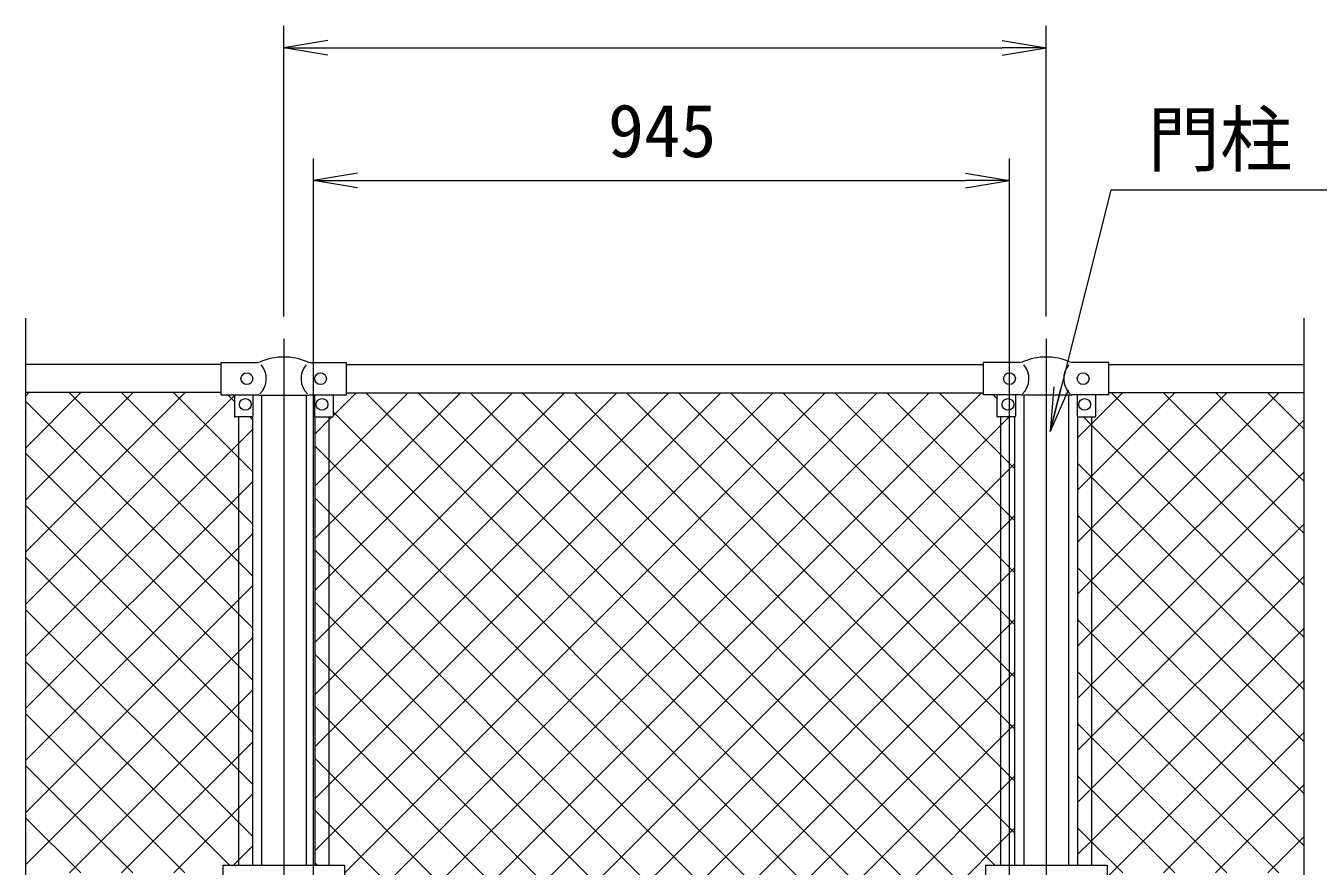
# Model space of a CAD drawing. Units: millimetres, scale not verified. Extents: x -6300 to 6300, y -4455 to 4455.
# Drawn here: x -3777 to -2023, y 2179 to 3320 of the extents above; entities that cross this region are included whole.
import ezdxf
from ezdxf.enums import TextEntityAlignment as Align

# ---------------------------------------------------------------- set-up
doc = ezdxf.new("R2010")
doc.units = ezdxf.units.MM
doc.header["$LTSCALE"] = 30
doc.linetypes.add('USER1', pattern=[50.8, 31.75, -6.35, 6.35, -6.35])
for name, color, linetype, lineweight in [('0-1_D-BMK', 2, 'USER1', 13), ('0-2_D-STR1', 1, 'Continuous', 18), ('0-3_D-STR3', 3, 'Continuous', 13), ('0-7_D-STR-DIM', 7, 'Continuous', 9), ('0-8_0', 7, 'Continuous', 9), ('0-9_D-STR-TXT', 7, 'Continuous', 9), ('0-A_D-STR2', 7, 'Continuous', 9)]:
    doc.layers.add(name, color=color, linetype=linetype, lineweight=lineweight)
doc.styles.add('ＭＳ ゴシック', font='')
doc.styles.get('ＭＳ ゴシック').set_extended_font_data('MS Gothic')

# ---------------------------------------------------------------- blocks, each defined once
blk = doc.blocks.new('_Open')
at = {"layer": '0-8_0'}
blk.add_line((-30, 5), (0, 0), dxfattribs=at)
blk.add_lwpolyline([(-30, -5), (0, 0), (-30, 0)], dxfattribs=at)

msp = doc.modelspace()

# ---------------------------------------------------------------- linework, layer by layer
at = {"layer": '0-1_D-BMK'}
for p, q in [((-3427.18, 2894.97), (-3427.18, -1050.85)), ((-2392.18, 2894.97), (-2392.18, -1050.85))]:
    msp.add_line(p, q, dxfattribs=at)
at = {"layer": '0-2_D-STR1'}
for p, q in [((-3512.18, 2859.73), (-3777.18, 2859.73)), ((-3342.18, 2859.73), (-2477.18, 2859.73)), ((-2307.18, 2859.73), (-2042.18, 2859.73)), ((-3512.18, 2821.73), (-3777.18, 2821.73)), ((-3457.43, 2818.23), (-3457.43, 2180.03)), ((-3396.93, 2818.23), (-3396.93, 2180.03)), ((-3342.18, 2821.63), (-2477.18, 2821.63)), ((-2422.43, 2818.23), (-2422.43, 2180.03)), ((-2361.93, 2818.23), (-2361.93, 2180.03)), ((-2307.18, 2821.73), (-2042.18, 2821.73))]:
    msp.add_line(p, q, dxfattribs=at)
at = {"layer": '0-3_D-STR3'}
for p, q in [((-3512.18, 2862.73), (-3462.95, 2862.73)), ((-3512.18, 2818.73), (-3512.18, 2862.73)), ((-3391.4, 2862.73), (-3342.18, 2862.73)), ((-3342.18, 2818.73), (-3342.18, 2862.73)), ((-2477.18, 2818.73), (-2477.18, 2862.73)), ((-2427.95, 2862.73), (-2477.18, 2862.73)), ((-2307.18, 2862.73), (-2356.4, 2862.73)), ((-2307.18, 2818.73), (-2307.18, 2862.73)), ((-3512.18, 2818.73), (-3461.98, 2818.73)), ((-3494.18, 2818.73), (-3494.18, 2789.73)), ((-3469.18, 2818.73), (-3469.18, 2789.73)), ((-3460.98, 2818.23), (-3461.98, 2818.73)), ((-3460.98, 2818.23), (-3393.38, 2818.23)), ((-3393.38, 2818.23), (-3392.38, 2818.73)), ((-3392.38, 2818.73), (-3342.18, 2818.73)), ((-3385.18, 2818.73), (-3385.18, 2789.73)), ((-3360.18, 2818.73), (-3360.18, 2789.73)), ((-2426.98, 2818.73), (-2477.18, 2818.73)), ((-2459.18, 2818.73), (-2459.18, 2789.73)), ((-2434.18, 2818.73), (-2434.18, 2789.73)), ((-2425.98, 2818.23), (-2426.98, 2818.73)), ((-2358.38, 2818.23), (-2425.98, 2818.23)), ((-2358.38, 2818.23), (-2357.38, 2818.73)), ((-2307.18, 2818.73), (-2357.38, 2818.73)), ((-2350.18, 2818.73), (-2350.18, 2789.73)), ((-2325.18, 2818.73), (-2325.18, 2789.73)), ((-3469.68, 2788.86), (-3469.68, 2180.03)), ((-3384.68, 2180.03), (-3384.68, 2788.86)), ((-2434.68, 2180.03), (-2434.68, 2788.86)), ((-2349.68, 2788.86), (-2349.68, 2180.03)), ((-3470.18, 2788.73), (-3493.18, 2788.73)), ((-3488.68, 2788.73), (-3488.68, 2180.03)), ((-3384.18, 2788.73), (-3361.18, 2788.73)), ((-3365.68, 2180.03), (-3365.68, 2788.73)), ((-2435.18, 2788.73), (-2458.18, 2788.73)), ((-2453.68, 2180.03), (-2453.68, 2788.73)), ((-2349.18, 2788.73), (-2326.18, 2788.73)), ((-2330.68, 2788.73), (-2330.68, 2180.03)), ((-3509.68, 2180.03), (-3344.68, 2180.03)), ((-3509.68, 2180.03), (-3509.68, 2159.43)), ((-3344.68, 2180.03), (-3344.68, 2159.43)), ((-2474.68, 2180.03), (-2309.68, 2180.03)), ((-2474.68, 2180.03), (-2474.68, 2159.43)), ((-2309.68, 2180.03), (-2309.68, 2159.43))]:
    msp.add_line(p, q, dxfattribs=at)
for centre in [(-3477.18, 2840.73), (-3377.18, 2840.73), (-2442.18, 2840.73), (-2342.18, 2840.73), (-3479.18, 2805.73), (-3375.18, 2805.73), (-2444.18, 2805.73), (-2340.18, 2805.73)]:
    msp.add_circle(centre, 8, dxfattribs=at)
for centre, radius, start, end in [((-3462.95, 2870.73), 8, 270, 296.9114), ((-3479.56, 2840.73), 28.8, 314.1684, 41.01552), ((-3427.18, 2787.27), 82.82, 67.15338, 112.84662), ((-3374.79, 2840.73), 28.8, 138.98448, 225.8316), ((-3391.4, 2870.73), 8, 243.0886, 270), ((-2427.95, 2870.73), 8, 270, 296.9114), ((-2444.56, 2840.73), 28.8, 314.1684, 41.01552), ((-2392.18, 2787.27), 82.82, 67.15338, 112.84662), ((-2339.79, 2840.73), 28.8, 138.98448, 225.8316), ((-2356.4, 2870.73), 8, 243.0886, 270), ((-3493.18, 2789.73), 1, 180, 270), ((-3470.18, 2789.73), 1, 270, 0), ((-3384.18, 2789.73), 1, 180, 270), ((-3361.18, 2789.73), 1, 270, 0), ((-2458.18, 2789.73), 1, 180, 270), ((-2435.18, 2789.73), 1, 270, 0), ((-2349.18, 2789.73), 1, 180, 270), ((-2326.18, 2789.73), 1, 270, 0)]:
    msp.add_arc(centre, radius, start, end, dxfattribs=at)
at = {"layer": '0-7_D-STR-DIM'}
for p, q in [((-3427.18, 2924.97), (-3427.18, 3319.73)), ((-2392.18, 2924.97), (-2392.18, 3319.73)), ((-3367.18, 3289.73), (-2452.18, 3289.73)), ((-3386.93, 1326.73), (-3386.93, 3139.73)), ((-2441.93, 1326.73), (-2441.93, 3139.73)), ((-3326.93, 3109.73), (-2501.93, 3109.73)), ((-3777.18, 1160.38), (-3777.18, 2922.73)), ((-2042.18, 1160.38), (-2042.18, 2922.73))]:
    msp.add_line(p, q, dxfattribs=at)
at = {"layer": '0-9_D-STR-TXT'}
msp.add_lwpolyline([(-1490.37, 3096.82), (-2304.44, 3096.82), (-2386.56, 2771.14)], dxfattribs=at)
at = {"layer": '0-A_D-STR2'}
for p, q in [((-3777.18, 2817.6), (-3773.05, 2821.73)), ((-3777.18, 2746.89), (-3702.34, 2821.73)), ((-3777.18, 2676.18), (-3631.63, 2821.73)), ((-3777.18, 2605.47), (-3560.92, 2821.73)), ((-3777.18, 2534.76), (-3494.18, 2817.76)), ((-3488.68, 2521.41), (-3777.18, 2809.91)), ((-3488.68, 2592.12), (-3718.28, 2821.73)), ((-3488.68, 2662.83), (-3647.57, 2821.73)), ((-3488.68, 2733.54), (-3576.86, 2821.73)), ((-3494.18, 2809.75), (-3503.15, 2818.73)), ((-3384.68, 2695), (-3258.05, 2821.63)), ((-3384.68, 2624.28), (-3187.33, 2821.63)), ((-3384.68, 2553.57), (-3116.62, 2821.63)), ((-3384.68, 2482.86), (-3045.91, 2821.63)), ((-3384.68, 2412.15), (-2975.2, 2821.63)), ((-3384.68, 2341.44), (-2904.49, 2821.63)), ((-3384.68, 2270.73), (-2833.78, 2821.63)), ((-3384.68, 2200.02), (-2763.07, 2821.63)), ((-3384.68, 2058.6), (-2621.65, 2821.63)), ((-3384.68, 1987.89), (-2550.94, 2821.63)), ((-3384.68, 1917.18), (-2480.23, 2821.63)), ((-3360.18, 2790.21), (-3328.76, 2821.63)), ((-3344.68, 2169.31), (-2692.36, 2821.63)), ((-2434.68, 1940.69), (-3315.61, 2821.63)), ((-2434.68, 2011.4), (-3244.9, 2821.63)), ((-2434.68, 2082.11), (-3174.19, 2821.63)), ((-2461.88, 2180.03), (-3103.48, 2821.63)), ((-2434.68, 2223.54), (-3032.77, 2821.63)), ((-2434.68, 2294.25), (-2962.06, 2821.63)), ((-2434.68, 2364.96), (-2891.34, 2821.63)), ((-2434.68, 2435.67), (-2820.63, 2821.63)), ((-2434.68, 2506.38), (-2749.92, 2821.63)), ((-2434.68, 2577.09), (-2679.21, 2821.63)), ((-2434.68, 2647.8), (-2608.5, 2821.63)), ((-2434.68, 2718.51), (-2537.79, 2821.63)), ((-2459.18, 2813.72), (-2464.18, 2818.73)), ((-2330.68, 2779.18), (-2288.13, 2821.73)), ((-2330.68, 2708.47), (-2217.42, 2821.73)), ((-2330.68, 2637.76), (-2146.71, 2821.73)), ((-2330.68, 2567.05), (-2076, 2821.73)), ((-2042.18, 2559.84), (-2304.07, 2821.73)), ((-2042.18, 2630.55), (-2233.36, 2821.73)), ((-2042.18, 2701.26), (-2162.65, 2821.73)), ((-2042.18, 2771.97), (-2091.93, 2821.73)), ((-2434.68, 1869.98), (-3360.18, 2795.48)), ((-3488.68, 2752.55), (-3469.68, 2771.55)), ((-3469.68, 2785.25), (-3473.15, 2788.73)), ((-3384.68, 2765.71), (-3361.66, 2788.73)), ((-3384.68, 1846.47), (-2442.42, 2788.73)), ((-2349.68, 2760.18), (-2330.68, 2779.18)), ((-2330.68, 2496.34), (-2042.18, 2784.84)), ((-3777.18, 2464.05), (-3488.68, 2752.55)), ((-3488.68, 2450.7), (-3777.18, 2739.2)), ((-2434.68, 1799.27), (-3384.68, 2749.27)), ((-3469.68, 2714.54), (-3488.68, 2733.54)), ((-3384.68, 1775.76), (-2434.68, 2725.76)), ((-2330.68, 2706.91), (-2349.68, 2725.91)), ((-2349.68, 2689.47), (-2330.68, 2708.47)), ((-2330.68, 2425.63), (-2042.18, 2714.13)), ((-2042.18, 2418.41), (-2330.68, 2706.91)), ((-3488.68, 2681.84), (-3469.68, 2700.84)), ((-3777.18, 2393.34), (-3488.68, 2681.84)), ((-3488.68, 2379.99), (-3777.18, 2668.49)), ((-2534.25, 1828.14), (-3384.68, 2678.56)), ((-3469.68, 2643.83), (-3488.68, 2662.83)), ((-3384.68, 1705.05), (-2434.68, 2655.05)), ((-2330.68, 2636.2), (-2349.68, 2655.2)), ((-2349.68, 2618.76), (-2330.68, 2637.76)), ((-2330.68, 2354.91), (-2042.18, 2643.41)), ((-2042.18, 2347.7), (-2330.68, 2636.2)), ((-3488.68, 2611.13), (-3469.68, 2630.13)), ((-3777.18, 2322.63), (-3488.68, 2611.13)), ((-3488.68, 2309.28), (-3777.18, 2597.78)), ((-2604.97, 1828.14), (-3384.68, 2607.85)), ((-3469.68, 2573.12), (-3488.68, 2592.12)), ((-3190.87, 1828.14), (-2434.68, 2584.34)), ((-2330.68, 2565.49), (-2349.68, 2584.49)), ((-2349.68, 2548.05), (-2330.68, 2567.05)), ((-2330.68, 2284.2), (-2042.18, 2572.7)), ((-2042.18, 2276.99), (-2330.68, 2565.49)), ((-3488.68, 2540.42), (-3469.68, 2559.42)), ((-3777.18, 2251.92), (-3488.68, 2540.42)), ((-3488.68, 2238.57), (-3777.18, 2527.07)), ((-2675.68, 1828.14), (-3384.68, 2537.14)), ((-3469.68, 2502.41), (-3488.68, 2521.41)), ((-3120.16, 1828.14), (-2434.68, 2513.62)), ((-2330.68, 2494.78), (-2349.68, 2513.78)), ((-2349.68, 2477.34), (-2330.68, 2496.34)), ((-2330.68, 2213.49), (-2042.18, 2501.99)), ((-2042.18, 2206.28), (-2330.68, 2494.78)), ((-3488.68, 2469.71), (-3469.68, 2488.71)), ((-3777.18, 2181.21), (-3488.68, 2469.71)), ((-3500.84, 2180.03), (-3777.18, 2456.36)), ((-2746.39, 1828.14), (-3384.68, 2466.43)), ((-3469.68, 2431.7), (-3488.68, 2450.7)), ((-3049.45, 1828.14), (-2434.68, 2442.91)), ((-2330.68, 2424.07), (-2349.68, 2443.07)), ((-2349.68, 2406.63), (-2330.68, 2425.63)), ((-2076.33, 2169.73), (-2330.68, 2424.07)), ((-3488.68, 2399), (-3469.68, 2418)), ((-3561.25, 2169.73), (-3777.18, 2385.65)), ((-3717.95, 2169.73), (-3488.68, 2399)), ((-2817.1, 1828.14), (-3384.68, 2395.72)), ((-3469.68, 2360.99), (-3488.68, 2379.99)), ((-2978.74, 1828.14), (-2434.68, 2372.2)), ((-2330.68, 2353.36), (-2349.68, 2372.36)), ((-2349.68, 2335.91), (-2330.68, 2354.91)), ((-2147.04, 2169.73), (-2330.68, 2353.36)), ((-2233.02, 2169.73), (-2042.18, 2360.57)), ((-3488.68, 2328.29), (-3469.68, 2347.29)), ((-3647.24, 2169.73), (-3488.68, 2328.29)), ((-2887.81, 1828.14), (-3384.68, 2325.01)), ((-3631.97, 2169.73), (-3777.18, 2314.94)), ((-3469.68, 2290.28), (-3488.68, 2309.28)), ((-2908.03, 1828.14), (-2434.68, 2301.49)), ((-2330.68, 2282.65), (-2349.68, 2301.65)), ((-2349.68, 2265.2), (-2330.68, 2284.2)), ((-2217.75, 2169.73), (-2330.68, 2282.65)), ((-2162.31, 2169.73), (-2042.18, 2289.86)), ((-3488.68, 2257.57), (-3469.68, 2276.57)), ((-3576.52, 2169.73), (-3488.68, 2257.57)), ((-2958.52, 1828.14), (-3384.68, 2254.3)), ((-3702.68, 2169.73), (-3777.18, 2244.23)), ((-3469.68, 2219.57), (-3488.68, 2238.57)), ((-2837.32, 1828.14), (-2434.68, 2230.78)), ((-2330.68, 2211.94), (-2349.68, 2230.94)), ((-2349.68, 2194.49), (-2330.68, 2213.49)), ((-2288.46, 2169.73), (-2330.68, 2211.94)), ((-2091.6, 2169.73), (-2042.18, 2219.15)), ((-3381.12, 2180.03), (-3384.68, 2183.59))]:
    msp.add_line(p, q, dxfattribs=at)
for points in [[(-2042.18, 2489.13), (-2330.68, 2777.63), (-2341.78, 2788.73)], [(-2309.68, 2163.78), (-2303.73, 2169.73), (-2042.18, 2431.28)], [(-3495.51, 2180.03), (-3488.68, 2186.86), (-3469.68, 2205.86)]]:
    msp.add_lwpolyline(points, dxfattribs=at)

# ---------------------------------------------------------------- block references
at = {"layer": '0-7_D-STR-DIM', "xscale": 2, "yscale": 2, "rotation": 180}
for p in [(-3427.18, 3289.73), (-3386.93, 3109.73)]:
    msp.add_blockref('_Open', p, dxfattribs=at)
at = {"layer": '0-7_D-STR-DIM', "xscale": 2, "yscale": 2}
for p in [(-2392.18, 3289.73), (-2441.93, 3109.73)]:
    msp.add_blockref('_Open', p, dxfattribs=at)
at = {"layer": '0-9_D-STR-TXT', "xscale": 2, "yscale": 2, "rotation": 255.84756}
msp.add_blockref('_Open', (-2387.05, 2769.2), dxfattribs=at)

# ---------------------------------------------------------------- texts
at = {"layer": '0-7_D-STR-DIM', "style": 'ＭＳ ゴシック'}
msp.add_text('945', height=72.14, dxfattribs=at).set_placement((-2987.14, 3119.85), align=Align.BOTTOM_LEFT)
at = {"layer": '0-9_D-STR-TXT', "style": 'ＭＳ ゴシック'}
msp.add_text('門柱 φ60.5x5.5', height=72.14, dxfattribs=at).set_placement((-2254.78, 3108.08), align=Align.BOTTOM_LEFT)

doc.saveas('drawing.dxf')
